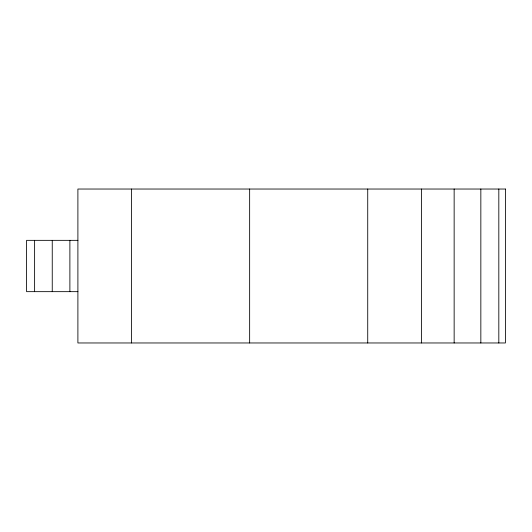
<?xml version="1.0" encoding="UTF-8"?>
<svg xmlns="http://www.w3.org/2000/svg" width="532" height="532" viewBox="0 0 532 532"><rect width="100%" height="100%" fill="white"/><g stroke="black" fill="none" stroke-linecap="round" stroke-linejoin="round"><path stroke-width="0.8" d="M77.898 240.344L26.6 240.344L26.6 291.656L77.898 291.656M498.817 189.033L498.817 342.967M480.842 189.033L480.842 342.967M454.148 189.033L454.148 342.967M421.397 189.033L421.397 342.967M367.725 189.033L367.725 342.967M249.648 189.033L249.648 342.967M131.57 189.033L131.57 342.967M69.885 240.344L69.885 291.656M52.249 240.344L52.249 291.656M34.613 240.344L34.613 291.656M505.4 189.033L77.898 189.033L77.898 342.967L505.4 342.967L505.4 189.033"/></g></svg>
